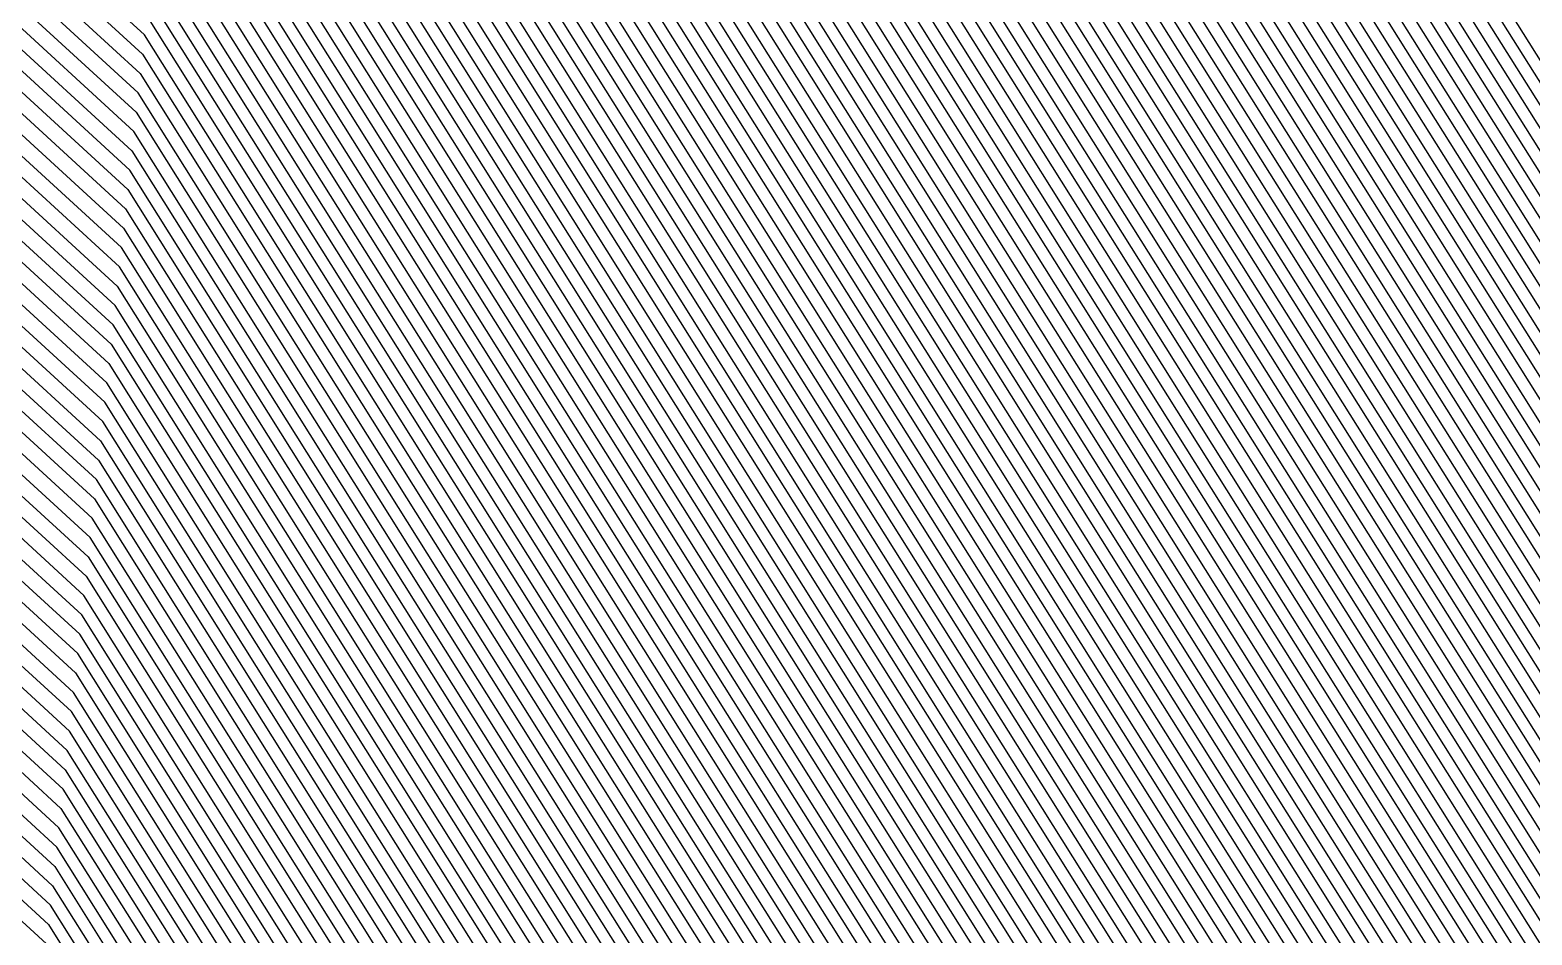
# Model space of a CAD drawing. Extents: x 7084 to 11035, y 13750 to 16729.
# Drawn here: x 7462.24 to 7506.81, y 14330.6 to 14357.44 of the extents above; entities that cross this region are included whole.
import ezdxf

# ---------------------------------------------------------------- set-up
doc = ezdxf.new("R2010")
doc.units = 0
doc.layers.add('Default', color=7, linetype='Continuous')

msp = doc.modelspace()

# ---------------------------------------------------------------- linework, layer by layer
at = {"layer": 'Default'}
for points in [[(8558.878, 16383.523), (8389.063, 16421.599), (8257.309, 16339.589), (8201.68, 16242.935), (8150.21, 16199.151), (8033.096, 16134.714), (7912.143, 16021.391), (7812.596, 16018.462), (7774.534, 15772.432), (7725.638, 15579.267), (7719.782, 15561.694), (7687.576, 15388.887), (7679.855, 15298.743), (7594.931, 15208.599), (7520.3, 15121.032), (7461.743, 14986.301), (7417.994, 14888.431), (7295.024, 14648.258), (7287.304, 14493.726), (7462.975, 14332.635)], [(8556.183, 16380.937), (8388.388, 16418.56), (8258.203, 16337.526), (8203.236, 16242.022), (8151.191, 16197.748), (8035.47, 16134.078), (7913.164, 16019.486), (7814.802, 16016.592), (7777.192, 15773.491), (7727.749, 15578.164), (7721.963, 15560.8), (7690.14, 15390.05), (7682.333, 15298.897), (7596.458, 15207.745), (7520.993, 15119.197), (7463.133, 14986.07), (7418.894, 14887.104), (7297.388, 14649.791), (7289.581, 14493.529), (7463.161, 14334.356), (7520.411, 14243.203), (7659.275, 14205.58), (7932.514, 14408.72)], [(8535.514, 16361.107), (8383.219, 16395.254), (8265.059, 16321.705), (8215.169, 16235.023), (8158.707, 16186.991), (8053.675, 16129.203), (7920.988, 16004.886), (7831.712, 16002.259), (7797.577, 15781.613), (7743.937, 15569.708), (7738.686, 15553.948), (7709.802, 15398.97), (7701.333, 15300.081), (7608.17, 15201.193), (7526.299, 15105.129), (7473.783, 14984.299), (7425.79, 14876.934), (7315.507, 14661.541), (7307.038, 14492.018), (7464.585, 14347.547), (7526.694, 14248.658), (7652.731, 14214.511), (7949.159, 14434.891)], [(8534.616, 16360.244), (8382.994, 16394.241), (8265.357, 16321.018), (8215.688, 16234.719), (8159.033, 16186.524), (8054.467, 16128.991), (7921.329, 16004.251), (7832.447, 16001.636), (7798.463, 15781.966), (7744.641, 15569.341), (7739.413, 15553.65), (7710.657, 15399.358), (7702.159, 15300.133), (7608.679, 15200.908), (7526.53, 15104.518), (7474.246, 14984.222), (7426.09, 14876.492), (7316.295, 14662.052), (7307.797, 14491.952), (7464.647, 14348.121)], [(8495.076, 16322.308), (8373.105, 16349.656), (8278.472, 16290.752), (8238.517, 16221.33), (8173.412, 16165.946), (8089.294, 16119.664), (7936.298, 15976.319), (7864.797, 15974.215), (7837.459, 15797.503), (7775.609, 15553.164), (7771.404, 15540.542), (7748.271, 15416.423), (7738.505, 15302.398), (7631.083, 15188.373), (7536.681, 15077.606), (7494.622, 14980.835), (7439.283, 14857.037), (7350.959, 14684.532), (7341.193, 14489.061), (7467.37, 14373.356), (7538.985, 14259.332), (7639.927, 14231.983), (7981.727, 14486.096)], [(8415.531, 14233.016), (8114.781, 14352.375), (7931.79, 14407.583), (7659.56, 14205.192), (7520.138, 14242.966), (7463.099, 14333.782), (7288.822, 14493.595), (7296.6, 14649.28), (7418.594, 14887.546), (7462.669, 14986.147), (7520.762, 15119.808), (7595.949, 15208.03), (7681.507, 15298.846), (7689.285, 15389.662), (7721.236, 15561.098), (7727.046, 15578.532), (7776.306, 15773.138), (7814.066, 16017.216), (7912.823, 16020.121), (8034.679, 16134.29), (8150.864, 16198.215), (8202.717, 16242.326), (8257.905, 16338.214)], [(7631.675, 14243.243), (7546.906, 14266.21), (7469.165, 14389.989), (7363.204, 14487.155), (7373.805, 14699.348), (7447.978, 14844.214), (7508.051, 14978.603), (7543.371, 15059.869), (7645.849, 15180.111), (7762.461, 15303.891), (7773.062, 15427.67), (7792.488, 15531.902), (7796.02, 15542.502), (7863.161, 15807.743), (7886.119, 15956.143), (7946.163, 15957.909), (8112.248, 16113.517), (8182.888, 16152.384), (8253.563, 16212.505), (8287.117, 16270.805), (8366.587, 16320.271), (8469.016, 16297.305)], [(8460.928, 16289.545), (8364.564, 16311.152), (8289.799, 16264.614), (8258.232, 16209.766), (8185.829, 16148.175), (8119.372, 16111.61), (7949.225, 15952.196), (7892.736, 15950.534), (7871.137, 15810.921), (7802.355, 15539.194), (7799.032, 15529.221), (7780.756, 15431.16), (7769.896, 15304.354), (7650.431, 15177.547), (7545.447, 15054.364), (7512.218, 14977.91), (7450.676, 14840.234), (7380.896, 14703.946), (7370.035, 14486.564), (7469.722, 14395.151), (7549.365, 14268.344), (7629.114, 14246.738), (8009.228, 14529.335)], [(7626.838, 14249.844), (7551.55, 14270.242), (7470.217, 14399.739), (7376.107, 14486.038), (7387.198, 14708.033), (7453.075, 14836.697), (7515.923, 14977.294), (7547.293, 15049.471), (7654.505, 15175.268), (7776.504, 15304.766), (7787.595, 15434.263), (7804.848, 15526.838), (7807.985, 15536.252), (7878.228, 15813.746), (7898.618, 15945.548), (7951.947, 15947.117), (8125.704, 16109.914), (8188.444, 16144.433), (8262.383, 16207.332), (8292.184, 16259.111), (8362.766, 16303.045), (8453.739, 16282.647)], [(8482.975, 14288.931), (8114.278, 14435.255), (7975.937, 14476.993), (7642.203, 14228.877), (7536.8, 14257.434), (7466.875, 14368.768), (7335.121, 14489.586), (7344.656, 14680.445), (7436.884, 14860.574), (7490.917, 14981.451), (7534.835, 15082.499), (7627.009, 15190.652), (7731.897, 15301.986), (7741.432, 15413.32), (7765.587, 15542.925), (7769.979, 15556.105), (7830.369, 15794.678), (7858.915, 15979.201), (7933.576, 15981.397), (8082.962, 16121.36), (8170.797, 16169.688), (8234.366, 16223.764), (8276.088, 16296.255)], [(8292.482, 16258.424), (8262.902, 16207.028), (8188.77, 16143.966), (8126.495, 16109.702), (7952.287, 15946.483), (7899.353, 15944.925), (7879.114, 15814.1), (7808.689, 15535.885), (7805.576, 15526.54), (7788.45, 15434.651), (7777.33, 15304.817), (7655.014, 15174.984), (7547.524, 15048.859), (7516.386, 14977.217), (7453.375, 14836.255), (7387.986, 14708.544), (7376.866, 14485.972), (7470.279, 14400.313), (7551.823, 14270.479), (7626.553, 14250.232), (8015.742, 14539.576), (8113.825, 14509.984), (8543.786, 14339.346)], [(8513.933, 14314.597), (8114.048, 14473.299), (7996.201, 14508.853), (7634.236, 14239.749), (7544.448, 14264.075), (7468.608, 14384.827), (7356.373, 14487.746), (7366.715, 14694.75), (7445.279, 14848.193), (7503.883, 14979.295), (7541.295, 15065.373), (7641.266, 15182.675), (7755.027, 15303.427), (7765.368, 15424.179), (7785.945, 15534.584), (7789.686, 15545.811), (7855.184, 15804.565), (7879.502, 15961.751), (7943.102, 15963.623), (8105.124, 16115.425), (8179.947, 16156.593)], [(8440.961, 14254.099), (8114.592, 14383.625), (7948.436, 14433.754), (7653.015, 14214.123), (7526.42, 14248.421), (7464.523, 14346.974), (7306.279, 14492.084), (7314.72, 14661.031), (7425.49, 14877.376), (7473.32, 14984.376), (7526.068, 15105.741), (7607.66, 15201.477), (7700.507, 15300.03), (7708.947, 15398.582), (7737.959, 15554.246), (7743.233, 15570.076), (7796.69, 15781.26), (7830.977, 16002.882), (7920.648, 16005.521), (8052.884, 16129.415)], [(8464.179, 14273.348), (8114.419, 14412.157), (7963.634, 14457.649), (7647.04, 14222.276), (7532.156, 14253.402), (7465.823, 14359.018), (7322.218, 14490.704), (7331.264, 14671.759), (7431.787, 14868.091), (7483.045, 14982.76), (7530.913, 15092.897), (7618.353, 15195.495), (7717.854, 15301.111), (7726.9, 15406.727), (7753.227, 15547.99), (7758.014, 15562.355), (7815.302, 15788.675), (7846.417, 15989.795), (7927.792, 15992.189), (8069.506, 16124.964)], [(8536.046, 14332.929), (8113.883, 14500.473), (8010.676, 14531.61), (7628.545, 14247.514), (7549.911, 14268.819), (7469.846, 14396.298), (7371.553, 14486.432), (7382.471, 14704.968), (7451.276, 14839.35), (7513.145, 14977.756), (7545.909, 15053.141), (7651.45, 15176.978), (7771.548, 15304.457), (7782.466, 15431.936), (7800.486, 15528.625), (7803.762, 15538.458), (7872.91, 15811.628), (7894.207, 15949.288), (7949.906, 15950.926), (8120.955, 16111.186)], [(8541.574, 14337.512), (8113.841, 14507.267), (8014.294, 14537.3), (7627.122, 14249.456), (7551.277, 14270.005), (7470.155, 14399.166), (7375.348, 14486.104), (7386.41, 14707.522), (7452.775, 14837.139), (7515.46, 14977.371), (7547.062, 15050.083), (7653.995, 15175.553), (7775.678, 15304.714), (7786.74, 15433.875), (7804.121, 15527.136), (7807.282, 15536.62), (7877.341, 15813.393), (7897.883, 15946.172), (7951.607, 15947.752), (8124.912, 16110.126)], [(7917.586, 16011.234), (7824.36, 16008.491), (7788.714, 15778.082), (7736.899, 15573.385), (7731.415, 15556.927), (7701.254, 15395.092), (7693.072, 15299.567), (7603.078, 15204.041), (7523.992, 15111.245), (7469.152, 14985.069), (7422.792, 14881.356), (7307.629, 14656.433), (7299.448, 14492.675), (7463.966, 14341.812), (7523.962, 14246.287), (7655.576, 14210.628), (7941.922, 14423.513), (8114.666, 14371.396), (8431.01, 14245.849)], [(7923.37, 16000.442), (7836.859, 15997.897), (7803.781, 15784.085), (7748.864, 15567.135), (7743.775, 15551.862), (7715.786, 15401.685), (7707.115, 15300.442), (7611.734, 15199.198), (7527.914, 15100.848), (7477.025, 14983.76), (7427.889, 14873.839), (7321.022, 14665.118), (7312.351, 14491.558), (7465.018, 14351.562), (7528.606, 14250.319), (7650.739, 14217.229), (7954.226, 14442.857), (8114.526, 14394.494), (8449.806, 14261.432)], [(7923.71, 15999.807), (7837.594, 15997.273), (7804.667, 15784.438), (7749.568, 15566.767), (7744.502, 15551.565), (7716.641, 15402.073), (7707.941, 15300.493), (7612.243, 15198.914), (7528.144, 15100.236), (7477.488, 14983.683), (7428.189, 14873.397), (7321.81, 14665.629), (7313.11, 14491.492), (7465.08, 14352.135), (7528.879, 14250.556), (7650.455, 14217.617), (7954.949, 14443.994), (8114.518, 14395.853), (8450.912, 14262.348)], [(7925.411, 15996.633), (7841.27, 15994.157), (7809.098, 15786.203), (7753.087, 15564.929), (7748.138, 15550.075), (7720.915, 15404.012), (7712.072, 15300.751), (7614.789, 15197.489), (7529.298, 15097.178), (7479.803, 14983.298), (7429.688, 14871.186), (7325.749, 14668.183), (7316.905, 14491.164), (7465.389, 14355.003), (7530.244, 14251.742), (7649.032, 14219.558), (7958.568, 14449.684), (8114.476, 14402.647), (8456.44, 14266.932)], [(7843.476, 15992.288), (7811.757, 15787.263), (7755.199, 15563.826), (7750.319, 15549.181), (7723.48, 15405.175), (7714.55, 15300.905), (7616.316, 15196.634), (7529.99, 15095.343), (7481.192, 14983.067), (7430.587, 14869.859), (7328.112, 14669.716), (7319.182, 14490.966), (7465.575, 14356.724), (7531.064, 14252.453), (7648.178, 14220.723), (7960.739, 14453.097), (8114.452, 14406.723), (8459.757, 14269.681)], [(7844.946, 15991.041), (7813.53, 15787.969), (7756.606, 15563.091), (7751.773, 15548.585), (7725.19, 15405.951), (7716.202, 15301.008), (7617.335, 15196.065), (7530.452, 15094.12), (7482.119, 14982.913), (7431.187, 14868.975), (7329.688, 14670.738), (7320.7, 14490.835), (7465.699, 14357.871), (7531.61, 14252.928), (7647.609, 14221.5), (7962.186, 14455.373), (8114.435, 14409.44), (8461.968, 14271.515)], [(8489.609, 14294.431), (8114.229, 14443.408), (7980.279, 14483.82), (7640.496, 14231.207), (7538.439, 14258.857), (7467.246, 14372.209), (7339.675, 14489.192), (7349.383, 14683.51), (7438.683, 14857.921), (7493.695, 14980.989), (7536.219, 15078.829), (7630.064, 15188.943), (7736.853, 15302.295), (7746.561, 15415.647), (7769.949, 15541.138), (7774.202, 15553.899), (7835.686, 15796.797), (7863.327, 15975.462), (7935.617, 15977.589)], [(7866.268, 15972.969), (7839.232, 15798.209), (7777.017, 15552.429), (7772.858, 15539.946), (7749.981, 15417.198), (7740.158, 15302.501), (7632.101, 15187.803), (7537.142, 15076.383), (7495.548, 14980.681), (7439.882, 14856.152), (7352.534, 14685.554), (7342.711, 14488.929), (7467.494, 14374.503), (7539.531, 14259.806), (7639.357, 14232.76), (7983.174, 14488.371), (8114.196, 14448.842), (8494.032, 14298.097)], [(7939.019, 15971.24), (7870.679, 15969.23), (7844.549, 15800.328), (7781.24, 15550.223), (7777.22, 15538.159), (7755.11, 15419.525), (7745.114, 15302.81), (7635.156, 15186.094), (7538.526, 15072.713), (7498.326, 14980.219), (7441.681, 14853.499), (7357.261, 14688.619), (7347.265, 14488.535), (7467.865, 14377.945), (7541.17, 14261.229), (7637.65, 14235.089), (7987.517, 14495.199), (8114.147, 14456.995), (8500.665, 14303.597)], [(8568.11, 14359.512), (8113.644, 14539.876), (8031.664, 14564.609), (7620.293, 14258.774), (7557.832, 14275.697), (7471.64, 14412.93), (7393.564, 14484.526), (7405.318, 14719.784), (7459.971, 14826.527), (7526.574, 14975.523), (7552.599, 15035.404), (7666.216, 15168.716), (7795.503, 15305.95), (7807.257, 15443.183), (7821.571, 15519.986), (7824.173, 15527.797), (7898.612, 15821.868)], [(7894.18, 15820.103), (7820.654, 15529.635), (7817.936, 15521.476), (7802.983, 15441.244), (7791.373, 15305.692), (7663.67, 15170.141), (7551.446, 15038.462), (7524.258, 14975.908), (7458.472, 14828.738), (7401.379, 14717.229), (7389.769, 14484.855), (7471.331, 14410.063), (7556.467, 14274.511), (7621.716, 14256.833), (8028.045, 14558.919), (8113.685, 14533.082), (8562.581, 14354.928)], [(8563.687, 14355.845), (8113.677, 14534.441), (8028.769, 14560.057), (7621.431, 14257.221), (7556.74, 14274.748), (7471.393, 14410.636), (7390.528, 14484.789), (7402.166, 14717.74), (7458.772, 14828.296), (7524.721, 14975.831), (7551.676, 15037.85), (7664.179, 15169.856), (7792.199, 15305.744), (7803.837, 15441.632), (7818.663, 15521.178), (7821.358, 15529.267), (7895.067, 15820.456)], [(7892.408, 15819.396), (7819.247, 15530.37), (7816.481, 15522.071), (7801.273, 15440.468), (7789.721, 15305.589), (7662.651, 15170.71), (7550.984, 15039.685), (7523.332, 14976.062), (7457.872, 14829.622), (7399.803, 14716.207), (7388.251, 14484.986), (7471.207, 14408.916), (7555.92, 14274.037), (7622.285, 14256.056), (8026.597, 14556.644), (8113.701, 14530.365), (8560.37, 14353.095)], [(8559.265, 14352.179), (8113.71, 14529.006), (8025.874, 14555.506), (7622.57, 14255.668), (7555.647, 14273.8), (7471.145, 14408.342), (7387.492, 14485.052), (7399.015, 14715.697), (7457.572, 14830.064), (7522.869, 14976.139), (7550.754, 15040.297), (7662.142, 15170.995), (7788.895, 15305.538), (7800.418, 15440.08), (7815.754, 15522.369), (7818.543, 15530.738), (7891.522, 15819.043)], [(7889.749, 15818.337), (7817.135, 15531.473), (7814.3, 15522.965), (7798.708, 15439.305), (7787.243, 15305.435), (7661.124, 15171.565), (7550.292, 15041.52), (7521.943, 14976.293), (7456.973, 14830.949), (7397.439, 14714.675), (7385.974, 14485.184), (7471.021, 14407.195), (7555.101, 14273.325), (7623.139, 14254.892), (8024.426, 14553.23), (8113.726, 14526.288), (8557.053, 14350.345)], [(7890.635, 15818.69), (7817.839, 15531.105), (7815.027, 15522.667), (7799.563, 15439.692), (7788.069, 15305.486), (7661.633, 15171.28), (7550.523, 15040.908), (7522.406, 14976.216), (7457.272, 14830.507), (7398.227, 14715.186), (7386.733, 14485.118), (7471.083, 14407.769), (7555.374, 14273.562), (7622.854, 14255.28), (8025.15, 14554.368), (8113.718, 14527.647), (8558.159, 14351.262)], [(7888.863, 15817.984), (7816.431, 15531.841), (7813.573, 15523.263), (7797.853, 15438.917), (7786.417, 15305.383), (7660.615, 15171.85), (7550.061, 15042.132), (7521.48, 14976.37), (7456.673, 14831.391), (7396.652, 14714.164), (7385.215, 14485.249), (7470.96, 14406.621), (7554.828, 14273.088), (7623.423, 14254.503), (8023.703, 14552.092), (8113.734, 14524.93), (8555.948, 14349.429)], [(7887.09, 15817.278), (7815.024, 15532.576), (7812.119, 15523.859), (7796.144, 15438.141), (7784.765, 15305.28), (7659.596, 15172.42), (7549.6, 15043.355), (7520.554, 14976.524), (7456.073, 14832.275), (7395.076, 14713.142), (7383.697, 14485.381), (7470.836, 14405.474), (7554.281, 14272.614), (7623.992, 14253.727), (8022.255, 14549.816), (8113.751, 14522.212), (8553.736, 14347.595)], [(7885.318, 15816.571), (7813.616, 15533.311), (7810.665, 15524.455), (7794.434, 15437.365), (7783.113, 15305.177), (7658.578, 15172.989), (7549.139, 15044.578), (7519.628, 14976.678), (7455.473, 14833.16), (7393.5, 14712.12), (7382.179, 14485.512), (7470.712, 14404.327), (7553.735, 14272.139), (7624.561, 14252.95), (8020.808, 14547.541), (8113.767, 14519.495), (8551.525, 14345.762)], [(7886.204, 15816.924), (7814.32, 15532.944), (7811.392, 15524.157), (7795.289, 15437.753), (7783.939, 15305.229), (7659.087, 15172.704), (7549.369, 15043.966), (7520.091, 14976.601), (7455.773, 14832.717), (7394.288, 14712.631), (7382.938, 14485.446), (7470.774, 14404.901), (7554.008, 14272.376), (7624.277, 14253.338), (8021.531, 14548.679), (8113.759, 14520.854), (8552.631, 14346.679)], [(8549.314, 14343.929), (8113.784, 14516.778), (8019.36, 14545.265), (7625.13, 14252.174), (7553.189, 14271.665), (7470.588, 14403.18), (7380.661, 14485.644), (7391.925, 14711.098), (7454.874, 14834.044), (7518.701, 14976.832), (7548.677, 15045.801), (7657.56, 15173.559), (7781.46, 15305.075), (7792.724, 15436.59), (7809.211, 15525.051), (7812.208, 15534.047), (7883.545, 15815.865)], [(7882.659, 15815.512), (7811.505, 15534.414), (7808.484, 15525.348), (7791.869, 15436.202), (7780.634, 15305.023), (7657.051, 15173.844), (7548.446, 15046.413), (7518.238, 14976.909), (7454.574, 14834.486), (7391.137, 14710.588), (7379.902, 14485.709), (7470.526, 14402.607), (7552.916, 14271.428), (7625.415, 14251.785), (8018.637, 14544.127), (8113.792, 14515.419), (8548.208, 14343.012)], [(7880.886, 15814.806), (7810.097, 15535.149), (7807.03, 15525.944), (7790.16, 15435.426), (7778.982, 15304.92), (7656.032, 15174.414), (7547.985, 15047.636), (7517.312, 14977.063), (7453.974, 14835.37), (7389.561, 14709.566), (7378.384, 14485.841), (7470.403, 14401.46), (7552.369, 14270.953), (7625.984, 14251.009), (8017.189, 14541.851), (8113.808, 14512.701), (8545.997, 14341.179)], [(8540.469, 14336.596), (8113.85, 14505.908), (8013.571, 14536.162), (7627.407, 14249.067), (7551.004, 14269.767), (7470.093, 14398.592), (7374.589, 14486.169), (7385.622, 14707.011), (7452.475, 14837.581), (7514.997, 14977.448), (7546.832, 15050.694), (7653.486, 15175.838), (7774.852, 15304.663), (7785.885, 15433.487), (7803.394, 15527.434), (7806.578, 15536.988), (7876.455, 15813.04)], [(8538.257, 14334.762), (8113.866, 14503.191), (8012.123, 14533.886), (7627.976, 14248.291), (7550.457, 14269.293), (7469.969, 14397.445), (7373.071, 14486.301), (7384.047, 14705.99), (7451.875, 14838.466), (7514.071, 14977.602), (7546.37, 15051.918), (7652.468, 15176.408), (7773.2, 15304.56), (7784.176, 15432.712), (7801.94, 15528.03), (7805.17, 15537.723), (7874.682, 15812.334)], [(8534.94, 14332.013), (8113.891, 14499.114), (8009.952, 14530.473), (7628.829, 14247.126), (7549.638, 14268.582), (7469.784, 14395.724), (7370.794, 14486.498), (7381.683, 14704.457), (7450.976, 14839.792), (7512.682, 14977.833), (7545.678, 15053.753), (7650.94, 15177.263), (7770.722, 15304.405), (7781.611, 15431.548), (7799.759, 15528.923), (7803.059, 15538.826), (7872.024, 15811.275)], [(7870.251, 15810.568), (7801.651, 15539.561), (7798.305, 15529.519), (7779.901, 15430.772), (7769.07, 15304.302), (7649.922, 15177.832), (7545.217, 15054.976), (7511.755, 14977.987), (7450.376, 14840.676), (7380.108, 14703.435), (7369.276, 14486.629), (7469.66, 14394.577), (7549.092, 14268.107), (7629.399, 14246.349), (8008.504, 14528.197), (8113.907, 14496.397), (8532.729, 14330.179)], [(8530.518, 14328.346), (8113.924, 14493.68), (8007.057, 14525.921), (7629.968, 14245.573), (7548.545, 14267.633), (7469.536, 14393.43), (7367.758, 14486.761), (7378.532, 14702.413), (7449.777, 14841.561), (7510.829, 14978.141), (7544.755, 15056.199), (7648.904, 15178.402), (7767.417, 15304.199), (7778.191, 15429.997), (7796.851, 15530.115), (7800.243, 15540.297), (7868.479, 15809.862)], [(7869.365, 15810.215), (7800.947, 15539.929), (7797.578, 15529.817), (7779.046, 15430.385), (7768.244, 15304.251), (7649.413, 15178.117), (7544.986, 15055.587), (7511.292, 14978.064), (7450.076, 14841.119), (7379.32, 14702.924), (7368.517, 14486.695), (7469.598, 14394.004), (7548.818, 14267.87), (7629.683, 14245.961), (8007.781, 14527.059), (8113.916, 14495.038), (8531.623, 14329.263)], [(8529.412, 14327.429), (8113.932, 14492.321), (8006.333, 14524.783), (7630.252, 14245.185), (7548.272, 14267.396), (7469.474, 14392.857), (7366.999, 14486.826), (7377.744, 14701.902), (7449.477, 14842.003), (7510.366, 14978.218), (7544.524, 15056.811), (7648.395, 15178.687), (7766.591, 15304.148), (7777.337, 15429.609), (7796.124, 15530.413), (7799.54, 15540.664), (7867.592, 15809.509)], [(8527.201, 14325.596), (8113.949, 14489.604), (8004.886, 14522.508), (7630.821, 14244.408), (7547.726, 14266.921), (7469.35, 14391.71), (7365.481, 14486.958), (7376.169, 14700.881), (7448.877, 14842.887), (7509.44, 14978.372), (7544.063, 15058.034), (7647.376, 15179.257), (7764.939, 15304.045), (7775.627, 15428.833), (7794.67, 15531.009), (7798.132, 15541.399), (7865.82, 15808.803)], [(7864.047, 15808.097), (7796.724, 15542.135), (7793.215, 15531.605), (7773.917, 15428.058), (7763.287, 15303.942), (7646.358, 15179.826), (7543.602, 15059.257), (7508.514, 14978.526), (7448.277, 14843.772), (7374.593, 14699.859), (7363.963, 14487.089), (7469.227, 14390.562), (7547.18, 14266.447), (7631.39, 14243.632), (8003.438, 14520.232), (8113.965, 14486.886), (8524.99, 14323.763)], [(7859.616, 15806.331), (7793.205, 15543.973), (7789.58, 15533.094), (7769.643, 15426.118), (7759.157, 15303.685), (7643.812, 15181.251), (7542.448, 15062.315), (7506.198, 14978.91), (7446.778, 14845.982), (7370.654, 14697.304), (7360.168, 14487.418), (7468.917, 14387.695), (7545.814, 14265.261), (7632.813, 14241.69), (7999.82, 14514.542), (8114.006, 14480.093), (8519.461, 14319.18)], [(7860.502, 15806.684), (7793.909, 15543.605), (7790.307, 15532.796), (7770.498, 15426.506), (7759.983, 15303.736), (7644.321, 15180.966), (7542.679, 15061.704), (7506.662, 14978.833), (7447.078, 14845.54), (7371.442, 14697.815), (7360.927, 14487.352), (7468.979, 14388.268), (7546.087, 14265.498), (7632.529, 14242.078), (8000.544, 14515.68), (8113.998, 14481.451), (8520.567, 14320.096)], [(7858.73, 15805.978), (7792.501, 15544.341), (7788.853, 15533.392), (7768.788, 15425.731), (7758.331, 15303.633), (7643.303, 15181.536), (7542.217, 15062.927), (7505.735, 14978.987), (7446.478, 14846.425), (7369.866, 14696.793), (7359.409, 14487.484), (7468.855, 14387.121), (7545.541, 14265.024), (7633.098, 14241.302), (7999.096, 14513.405), (8114.015, 14478.734), (8518.356, 14318.263)], [(8517.25, 14317.346), (8114.023, 14477.375), (7998.372, 14512.267), (7633.382, 14240.914), (7545.268, 14264.787), (7468.793, 14386.548), (7358.65, 14487.549), (7369.078, 14696.282), (7446.179, 14846.867), (7505.272, 14979.064), (7541.987, 15063.539), (7642.794, 15181.821), (7757.505, 15303.582), (7767.933, 15425.343), (7788.126, 15533.69), (7791.797, 15544.708), (7857.843, 15805.625)], [(8516.144, 14316.43), (8114.031, 14476.017), (7997.649, 14511.129), (7633.667, 14240.525), (7544.994, 14264.55), (7468.731, 14385.974), (7357.891, 14487.615), (7368.291, 14695.772), (7445.879, 14847.309), (7504.809, 14979.141), (7541.756, 15064.15), (7642.284, 15182.106), (7756.679, 15303.53), (7767.078, 15424.955), (7787.399, 15533.988), (7791.094, 15545.076), (7856.957, 15805.272)], [(8515.039, 14315.513), (8114.039, 14474.658), (7996.925, 14509.991), (7633.951, 14240.137), (7544.721, 14264.312), (7468.67, 14385.401), (7357.132, 14487.681), (7367.503, 14695.261), (7445.579, 14847.751), (7504.346, 14979.218), (7541.525, 15064.762), (7641.775, 15182.39), (7755.853, 15303.479), (7766.223, 15424.567), (7786.672, 15534.286), (7790.39, 15545.444), (7856.071, 15804.918)], [(8512.828, 14313.68), (8114.056, 14471.94), (7995.478, 14507.715), (7634.52, 14239.36), (7544.175, 14263.838), (7468.546, 14384.254), (7355.614, 14487.812), (7365.927, 14694.239), (7444.979, 14848.635), (7503.42, 14979.372), (7541.064, 15065.985), (7640.757, 15182.96), (7754.201, 15303.376), (7764.514, 15423.791), (7785.218, 15534.882), (7788.982, 15546.179), (7854.298, 15804.212)], [(7852.526, 15803.506), (7787.575, 15546.914), (7783.764, 15535.477), (7762.804, 15423.016), (7752.548, 15303.273), (7639.739, 15183.53), (7540.603, 15067.208), (7502.494, 14979.526), (7444.38, 14849.52), (7364.352, 14693.217), (7354.096, 14487.944), (7468.422, 14383.106), (7543.629, 14263.364), (7635.089, 14238.584), (7994.03, 14505.439), (8114.072, 14469.223), (8510.616, 14311.847)], [(8508.405, 14310.013), (8114.089, 14466.506), (7992.583, 14503.164), (7635.658, 14237.807), (7543.082, 14262.889), (7468.298, 14381.959), (7352.578, 14488.075), (7362.776, 14692.195), (7443.78, 14850.404), (7501.568, 14979.68), (7540.141, 15068.432), (7638.72, 15184.1), (7750.896, 15303.17), (7761.094, 15422.24), (7782.31, 15536.073), (7786.167, 15547.649), (7850.753, 15802.8)], [(7849.867, 15802.447), (7785.463, 15548.017), (7781.582, 15536.371), (7760.239, 15421.852), (7750.07, 15303.118), (7638.211, 15184.385), (7539.91, 15069.043), (7501.105, 14979.757), (7443.48, 14850.846), (7361.988, 14691.684), (7351.819, 14488.141), (7468.236, 14381.386), (7542.809, 14262.652), (7635.943, 14237.419), (7991.859, 14502.026), (8114.097, 14465.147), (8507.299, 14309.097)], [(8506.194, 14308.18), (8114.105, 14463.788), (7991.135, 14500.888), (7636.228, 14237.031), (7542.536, 14262.415), (7468.174, 14380.812), (7351.06, 14488.206), (7361.2, 14691.174), (7443.18, 14851.288), (7500.642, 14979.834), (7539.68, 15069.655), (7637.702, 15184.669), (7749.244, 15303.067), (7759.384, 15421.464), (7780.855, 15536.669), (7784.759, 15548.385), (7848.981, 15802.094)], [(7848.094, 15801.74), (7784.055, 15548.752), (7780.128, 15536.967), (7758.53, 15421.077), (7748.418, 15303.015), (7637.193, 15184.954), (7539.449, 15070.266), (7500.178, 14979.911), (7442.881, 14851.731), (7360.412, 14690.663), (7350.301, 14488.272), (7468.113, 14380.239), (7542.263, 14262.178), (7636.512, 14236.643), (7990.411, 14499.75), (8114.114, 14462.429), (8505.088, 14307.263)], [(7846.322, 15801.034), (7782.648, 15549.488), (7778.674, 15537.563), (7756.82, 15420.301), (7746.766, 15302.913), (7636.174, 15185.524), (7538.988, 15071.49), (7499.252, 14980.065), (7442.281, 14852.615), (7358.837, 14689.641), (7348.783, 14488.404), (7467.989, 14379.092), (7541.717, 14261.703), (7637.081, 14235.866), (7988.964, 14497.474), (8114.13, 14459.712), (8502.877, 14305.43)], [(7845.435, 15800.681), (7781.944, 15549.855), (7777.947, 15537.861), (7755.965, 15419.913), (7745.94, 15302.861), (7635.665, 15185.809), (7538.757, 15072.101), (7498.789, 14980.142), (7441.981, 14853.057), (7358.049, 14689.13), (7348.024, 14488.469), (7467.927, 14378.518), (7541.443, 14261.466), (7637.366, 14235.478), (7988.24, 14496.336), (8114.138, 14458.353), (8501.771, 14304.514)], [(8498.454, 14301.764), (8114.163, 14454.277), (7986.069, 14492.923), (7638.219, 14234.313), (7540.624, 14260.755), (7467.741, 14376.798), (7345.747, 14488.666), (7355.686, 14687.597), (7441.082, 14854.384), (7497.4, 14980.373), (7538.065, 15073.936), (7634.138, 15186.664), (7743.462, 15302.707), (7753.4, 15418.75), (7775.766, 15538.754), (7779.832, 15550.958), (7842.777, 15799.622)], [(7843.663, 15799.975), (7780.536, 15550.591), (7776.493, 15538.457), (7754.255, 15419.137), (7744.288, 15302.758), (7634.647, 15186.379), (7538.295, 15073.325), (7497.863, 14980.296), (7441.381, 14853.941), (7356.473, 14688.108), (7346.506, 14488.601), (7467.803, 14377.371), (7540.897, 14260.992), (7637.935, 14234.701), (7986.793, 14494.061), (8114.155, 14455.636), (8499.56, 14302.68)], [(8495.137, 14299.014), (8114.188, 14450.201), (7983.898, 14489.509), (7639.073, 14233.148), (7539.805, 14260.043), (7467.556, 14375.077), (7343.47, 14488.864), (7353.322, 14686.065), (7440.182, 14855.71), (7496.011, 14980.604), (7537.373, 15075.771), (7632.61, 15187.518), (7740.984, 15302.552), (7750.836, 15417.586), (7773.585, 15539.648), (7777.721, 15552.061), (7840.118, 15798.562)], [(8492.926, 14297.18), (8114.204, 14447.484), (7982.451, 14487.234), (7639.642, 14232.371), (7539.258, 14259.569), (7467.432, 14373.93), (7341.952, 14488.995), (7351.747, 14685.043), (7439.582, 14856.594), (7495.085, 14980.758), (7536.911, 15076.994), (7631.592, 15188.088), (7739.331, 15302.449), (7749.126, 15416.81), (7772.131, 15540.244), (7776.313, 15552.797), (7838.345, 15797.856)], [(8490.715, 14295.347), (8114.221, 14444.766), (7981.003, 14484.958), (7640.211, 14231.595), (7538.712, 14259.094), (7467.308, 14372.783), (7340.434, 14489.126), (7350.171, 14684.021), (7438.983, 14857.479), (7494.159, 14980.912), (7536.45, 15078.218), (7630.573, 15188.658), (7737.679, 15302.346), (7747.416, 15416.035), (7770.677, 15540.84), (7774.906, 15553.532), (7836.573, 15797.15)], [(7833.914, 15796.091), (7772.794, 15554.635), (7768.495, 15541.734), (7744.852, 15414.871), (7735.201, 15302.192), (7629.046, 15189.512), (7535.758, 15080.052), (7492.769, 14981.143), (7438.083, 14858.805), (7347.808, 14682.488), (7338.157, 14489.324), (7467.122, 14371.062), (7537.893, 14258.383), (7641.065, 14230.43), (7978.832, 14481.544), (8114.245, 14440.69), (8487.398, 14292.597)], [(7834.8, 15796.444), (7773.498, 15554.267), (7769.222, 15541.436), (7745.707, 15415.259), (7736.027, 15302.243), (7629.555, 15189.228), (7535.988, 15079.441), (7493.232, 14981.066), (7438.383, 14858.363), (7348.595, 14682.999), (7338.916, 14489.258), (7467.184, 14371.636), (7538.166, 14258.62), (7640.78, 14230.818), (7979.556, 14482.682), (8114.237, 14442.049), (8488.503, 14293.514)], [(8486.292, 14291.681), (8114.254, 14439.332), (7978.108, 14480.406), (7641.349, 14230.042), (7537.619, 14258.146), (7467.06, 14370.489), (7337.398, 14489.389), (7347.02, 14681.977), (7437.783, 14859.247), (7492.306, 14981.22), (7535.527, 15080.664), (7628.537, 15189.797), (7734.375, 15302.14), (7743.997, 15414.483), (7767.768, 15542.031), (7772.09, 15555.002), (7833.028, 15795.737)], [(8485.186, 14290.764), (8114.262, 14437.973), (7977.385, 14479.268), (7641.634, 14229.654), (7537.346, 14257.908), (7466.998, 14369.915), (7336.639, 14489.455), (7346.232, 14681.466), (7437.484, 14859.69), (7491.843, 14981.297), (7535.296, 15081.276), (7628.027, 15190.082), (7733.549, 15302.089), (7743.142, 15414.096), (7767.041, 15542.329), (7771.387, 15555.37), (7832.141, 15795.384)], [(7831.255, 15795.031), (7770.683, 15555.738), (7766.314, 15542.627), (7742.287, 15413.708), (7732.723, 15302.037), (7627.518, 15190.367), (7535.066, 15081.887), (7491.38, 14981.374), (7437.184, 14860.132), (7345.444, 14680.956), (7335.88, 14489.521), (7466.937, 14369.342), (7537.073, 14257.671), (7641.918, 14229.265), (7976.661, 14478.131), (8114.27, 14436.614), (8484.081, 14289.847)], [(7829.483, 15794.325), (7769.275, 15556.473), (7764.86, 15543.223), (7740.577, 15412.932), (7731.071, 15301.935), (7626.5, 15190.937), (7534.604, 15083.111), (7490.454, 14981.528), (7436.584, 14861.016), (7343.868, 14679.934), (7334.362, 14489.652), (7466.813, 14368.195), (7536.527, 14257.197), (7642.487, 14228.489), (7975.213, 14475.855), (8114.287, 14433.897), (8481.87, 14288.014)], [(7828.596, 15793.972), (7768.571, 15556.841), (7764.133, 15543.521), (7739.723, 15412.544), (7730.245, 15301.883), (7625.991, 15191.222), (7534.373, 15083.722), (7489.991, 14981.605), (7436.284, 14861.458), (7343.081, 14679.423), (7333.603, 14489.718), (7466.751, 14367.621), (7536.254, 14256.96), (7642.772, 14228.1), (7974.49, 14474.717), (8114.295, 14432.538), (8480.764, 14287.097)], [(7827.71, 15793.619), (7767.867, 15557.208), (7763.406, 15543.819), (7738.868, 15412.156), (7729.419, 15301.832), (7625.482, 15191.507), (7534.143, 15084.334), (7489.528, 14981.682), (7435.984, 14861.9), (7342.293, 14678.912), (7332.844, 14489.784), (7466.689, 14367.047), (7535.981, 14256.723), (7643.057, 14227.712), (7973.766, 14473.579), (8114.303, 14431.179), (8479.658, 14286.181)], [(7825.937, 15792.913), (7766.46, 15557.944), (7761.952, 15544.415), (7737.158, 15411.381), (7727.767, 15301.729), (7624.463, 15192.076), (7533.681, 15085.557), (7488.602, 14981.836), (7435.385, 14862.785), (7340.717, 14677.89), (7331.326, 14489.915), (7466.565, 14365.9), (7535.434, 14256.248), (7643.626, 14226.936), (7972.318, 14471.303), (8114.32, 14428.462), (8477.447, 14284.348)], [(7826.824, 15793.266), (7767.164, 15557.576), (7762.679, 15544.117), (7738.013, 15411.769), (7728.593, 15301.78), (7624.972, 15191.791), (7533.912, 15084.946), (7489.065, 14981.759), (7435.685, 14862.343), (7341.505, 14678.401), (7332.085, 14489.849), (7466.627, 14366.474), (7535.707, 14256.485), (7643.341, 14227.324), (7973.042, 14472.441), (8114.311, 14429.821), (8478.553, 14285.264)], [(7821.506, 15791.147), (7762.941, 15559.782), (7758.316, 15545.904), (7732.884, 15409.442), (7723.636, 15301.471), (7621.917, 15193.501), (7532.528, 15088.615), (7486.286, 14982.221), (7433.886, 14864.996), (7336.778, 14675.336), (7327.531, 14490.244), (7466.256, 14363.033), (7534.069, 14255.062), (7645.048, 14224.994), (7968.7, 14465.614), (8114.361, 14421.668), (8471.919, 14279.764)], [(7820.62, 15790.794), (7762.237, 15560.149), (7757.589, 15546.202), (7732.029, 15409.054), (7722.81, 15301.42), (7621.408, 15193.786), (7532.297, 15089.227), (7485.823, 14982.298), (7433.586, 14865.438), (7335.99, 14674.825), (7326.772, 14490.309), (7466.194, 14362.459), (7533.795, 14254.825), (7645.333, 14224.606), (7967.976, 14464.476), (8114.369, 14420.31), (8470.813, 14278.848)], [(8468.602, 14277.015), (8114.386, 14417.592), (7966.529, 14462.2), (7645.902, 14223.829), (7533.249, 14254.351), (7466.07, 14361.312), (7325.254, 14490.441), (7334.415, 14673.803), (7432.986, 14866.322), (7484.897, 14982.452), (7531.836, 15090.45), (7620.39, 15194.355), (7721.158, 15301.317), (7730.319, 15408.278), (7756.135, 15546.798), (7760.829, 15560.885), (7818.847, 15790.088)], [(8466.391, 14275.181), (8114.402, 14414.875), (7965.081, 14459.925), (7646.471, 14223.053), (7532.703, 14253.876), (7465.946, 14360.165), (7323.736, 14490.572), (7332.839, 14672.781), (7432.386, 14867.206), (7483.971, 14982.606), (7531.374, 15091.673), (7619.371, 15194.925), (7719.506, 15301.214), (7728.609, 15407.502), (7754.681, 15547.394), (7759.421, 15561.62), (7817.075, 15789.381)], [(8467.496, 14276.098), (8114.394, 14416.234), (7965.805, 14461.063), (7646.186, 14223.441), (7532.976, 14254.114), (7466.008, 14360.739), (7324.495, 14490.506), (7333.627, 14673.292), (7432.686, 14866.764), (7484.434, 14982.529), (7531.605, 15091.062), (7619.881, 15194.64), (7720.332, 15301.265), (7729.464, 15407.89), (7755.408, 15547.096), (7760.125, 15561.252), (7817.961, 15789.734)], [(8460.862, 14270.598), (8114.443, 14408.081), (7961.463, 14454.235), (7647.894, 14221.111), (7531.337, 14252.69), (7465.637, 14357.297), (7319.941, 14490.901), (7328.9, 14670.227), (7430.887, 14869.417), (7481.656, 14982.99), (7530.221, 15094.732), (7616.826, 15196.35), (7715.376, 15300.956), (7724.335, 15405.563), (7751.046, 15548.883), (7755.902, 15563.458), (7812.643, 15787.616)], [(7810.871, 15786.91), (7754.495, 15564.194), (7749.592, 15549.479), (7722.625, 15404.788), (7713.724, 15300.854), (7615.807, 15196.919), (7529.759, 15095.955), (7480.729, 14983.144), (7430.288, 14870.302), (7327.324, 14669.205), (7318.423, 14491.032), (7465.513, 14356.15), (7530.791, 14252.216), (7648.463, 14220.335), (7960.015, 14451.96), (8114.46, 14405.364), (8458.651, 14268.765)], [(8457.545, 14267.848), (8114.468, 14404.005), (7959.292, 14450.822), (7648.747, 14219.947), (7530.518, 14251.979), (7465.451, 14355.577), (7317.664, 14491.098), (7326.537, 14668.694), (7429.988, 14870.744), (7480.266, 14983.221), (7529.529, 15096.566), (7615.298, 15197.204), (7712.898, 15300.802), (7721.77, 15404.4), (7748.865, 15549.777), (7753.791, 15564.561), (7809.985, 15786.556)], [(8455.334, 14266.015), (8114.485, 14401.288), (7957.844, 14448.546), (7649.316, 14219.17), (7529.971, 14251.505), (7465.327, 14354.43), (7316.146, 14491.229), (7324.961, 14667.672), (7429.388, 14871.628), (7479.34, 14983.375), (7529.067, 15097.79), (7614.28, 15197.774), (7711.245, 15300.699), (7720.061, 15403.624), (7747.411, 15550.373), (7752.383, 15565.297), (7808.212, 15785.85)], [(7807.326, 15785.497), (7751.679, 15565.664), (7746.683, 15550.671), (7719.206, 15403.236), (7710.419, 15300.648), (7613.771, 15198.059), (7528.837, 15098.401), (7478.877, 14983.452), (7429.088, 14872.07), (7324.173, 14667.161), (7315.387, 14491.295), (7465.265, 14353.856), (7529.698, 14251.267), (7649.601, 14218.782), (7957.12, 14447.408), (8114.493, 14399.929), (8454.229, 14265.098)], [(8408.897, 14227.516), (8114.831, 14344.222), (7927.448, 14400.755), (7661.267, 14202.863), (7518.499, 14241.543), (7462.728, 14330.341), (7284.268, 14493.989), (7291.873, 14646.215), (7416.795, 14890.199), (7459.891, 14986.609), (7519.378, 15123.478), (7592.894, 15209.739), (7676.551, 15298.537), (7684.156, 15387.335), (7716.874, 15562.885), (7722.823, 15580.738)], [(7723.526, 15580.37), (7717.601, 15562.587), (7685.011, 15387.723), (7677.377, 15298.589), (7593.403, 15209.454), (7519.608, 15122.866), (7460.354, 14986.532), (7417.095, 14889.757), (7292.661, 14646.725), (7285.027, 14493.924), (7462.79, 14330.915), (7518.772, 14241.78), (7660.983, 14203.251), (7928.172, 14401.893), (8114.823, 14345.581), (8410.003, 14228.433)], [(8411.108, 14229.35), (8114.814, 14346.94), (7928.895, 14403.031), (7660.698, 14203.639), (7519.045, 14242.017), (7462.852, 14331.488), (7285.786, 14493.858), (7293.449, 14647.236), (7417.395, 14889.315), (7460.817, 14986.455), (7519.839, 15122.255), (7593.913, 15209.169), (7678.203, 15298.64), (7685.866, 15388.111), (7718.328, 15562.289), (7724.23, 15580.002)], [(8417.742, 14234.849), (8114.765, 14355.092), (7933.238, 14409.858), (7658.991, 14205.969), (7520.684, 14243.44), (7463.223, 14334.929), (7290.34, 14493.464), (7298.176, 14650.302), (7419.194, 14886.662), (7463.596, 14985.993), (7521.223, 15118.585), (7596.968, 15207.46), (7683.16, 15298.949), (7690.995, 15390.438), (7722.69, 15560.502), (7728.453, 15577.796)], [(7729.157, 15577.429), (7723.417, 15560.204), (7691.85, 15390.826), (7683.986, 15299), (7597.477, 15207.175), (7521.454, 15117.973), (7464.059, 14985.916), (7419.494, 14886.22), (7298.963, 14650.813), (7291.099, 14493.398), (7463.285, 14335.503), (7520.957, 14243.678), (7658.706, 14206.357), (7933.961, 14410.996), (8114.757, 14356.451), (8418.848, 14235.766)], [(8419.954, 14236.683), (8114.748, 14357.809), (7934.685, 14412.134), (7658.422, 14206.745), (7521.231, 14243.915), (7463.347, 14336.076), (7291.858, 14493.332), (7299.751, 14651.324), (7419.793, 14885.778), (7464.522, 14985.839), (7521.685, 15117.362), (7597.986, 15206.89), (7684.812, 15299.052), (7692.705, 15391.214), (7724.145, 15559.906), (7729.861, 15577.061)], [(8422.165, 14238.516), (8114.732, 14360.527), (7936.133, 14414.41), (7657.853, 14207.522), (7521.777, 14244.389), (7463.471, 14337.224), (7293.376, 14493.201), (7301.327, 14652.345), (7420.393, 14884.893), (7465.448, 14985.685), (7522.146, 15116.139), (7599.004, 15206.32), (7686.464, 15299.155), (7694.415, 15391.989), (7725.599, 15559.31), (7731.268, 15576.326)], [(8423.271, 14239.433), (8114.724, 14361.885), (7936.856, 14415.548), (7657.568, 14207.91), (7522.05, 14244.626), (7463.533, 14337.797), (7294.135, 14493.135), (7302.115, 14652.856), (7420.693, 14884.451), (7465.911, 14985.608), (7522.377, 15115.527), (7599.514, 15206.036), (7687.29, 15299.206), (7695.269, 15392.377), (7726.326, 15559.012), (7731.972, 15575.958)], [(7732.676, 15575.591), (7727.053, 15558.714), (7696.124, 15392.765), (7688.116, 15299.258), (7600.023, 15205.751), (7522.608, 15114.915), (7466.374, 14985.531), (7420.993, 14884.009), (7302.902, 14653.367), (7294.894, 14493.069), (7463.594, 14338.371), (7522.323, 14244.864), (7657.284, 14208.298), (7937.58, 14416.686), (8114.715, 14363.244), (8424.376, 14240.349)], [(8425.482, 14241.266), (8114.707, 14364.603), (7938.304, 14417.823), (7656.999, 14208.687), (7522.596, 14245.101), (7463.656, 14338.944), (7295.653, 14493.004), (7303.69, 14653.878), (7421.293, 14883.567), (7466.837, 14985.454), (7522.838, 15114.304), (7600.532, 15205.466), (7688.942, 15299.309), (7696.979, 15393.153), (7727.78, 15558.417), (7733.38, 15575.223)], [(8426.587, 14242.182), (8114.699, 14365.962), (7939.027, 14418.961), (7656.714, 14209.075), (7522.869, 14245.338), (7463.718, 14339.518), (7296.412, 14492.938), (7304.478, 14654.389), (7421.592, 14883.125), (7467.3, 14985.377), (7523.069, 15113.692), (7601.041, 15205.181), (7689.768, 15299.361), (7697.834, 15393.541), (7728.507, 15558.119), (7734.084, 15574.855)], [(8427.693, 14243.099), (8114.691, 14367.32), (7939.751, 14420.099), (7656.43, 14209.463), (7523.143, 14245.575), (7463.78, 14340.091), (7297.171, 14492.872), (7305.266, 14654.9), (7421.892, 14882.682), (7467.763, 14985.3), (7523.3, 15113.08), (7601.55, 15204.896), (7690.594, 15299.412), (7698.689, 15393.928), (7729.234, 15557.821), (7734.788, 15574.488)], [(8428.799, 14244.016), (8114.682, 14368.679), (7940.475, 14421.237), (7656.145, 14209.851), (7523.416, 14245.812), (7463.842, 14340.665), (7297.93, 14492.806), (7306.054, 14655.411), (7422.192, 14882.24), (7468.226, 14985.223), (7523.53, 15112.469), (7602.059, 15204.611), (7691.42, 15299.464), (7699.544, 15394.316), (7729.961, 15557.523), (7735.491, 15574.12)], [(7736.195, 15573.752), (7730.688, 15557.225), (7700.399, 15394.704), (7692.246, 15299.515), (7602.569, 15204.326), (7523.761, 15111.857), (7468.689, 14985.146), (7422.492, 14881.798), (7306.841, 14655.922), (7298.689, 14492.741), (7463.904, 14341.238), (7523.689, 14246.049), (7655.861, 14210.24), (7941.199, 14422.375), (8114.674, 14370.038), (8429.904, 14244.932)], [(7740.418, 15571.546), (7735.05, 15555.437), (7705.528, 15397.031), (7697.202, 15299.824), (7605.624, 15202.617), (7525.145, 15108.187), (7471.468, 14984.684), (7424.291, 14879.145), (7311.568, 14658.987), (7303.243, 14492.346), (7464.275, 14344.68), (7525.328, 14247.473), (7654.154, 14212.569), (7945.541, 14429.202), (8114.625, 14378.19), (8436.538, 14250.432)], [(7741.122, 15571.179), (7735.778, 15555.139), (7706.383, 15397.419), (7698.029, 15299.876), (7606.133, 15202.332), (7525.376, 15107.576), (7471.931, 14984.607), (7424.591, 14878.703), (7312.356, 14659.498), (7304.002, 14492.281), (7464.337, 14345.253), (7525.601, 14247.71), (7653.869, 14212.958), (7946.265, 14430.34), (8114.616, 14379.549), (8437.644, 14251.349)], [(8439.855, 14253.182), (8114.6, 14382.266), (7947.712, 14432.616), (7653.3, 14213.734), (7526.147, 14248.184), (7464.461, 14346.4), (7305.52, 14492.149), (7313.932, 14660.52), (7425.19, 14877.819), (7472.857, 14984.453), (7525.837, 15106.352), (7607.151, 15201.762), (7699.681, 15299.978), (7708.092, 15398.195), (7737.232, 15554.544), (7742.53, 15570.444)], [(8444.278, 14256.849), (8114.567, 14387.701), (7950.607, 14437.167), (7652.162, 14215.287), (7527.24, 14249.133), (7464.708, 14348.694), (7308.556, 14491.886), (7317.083, 14662.563), (7426.39, 14876.05), (7474.709, 14984.145), (7526.76, 15103.906), (7609.188, 15200.623), (7702.985, 15300.184), (7711.512, 15399.746), (7740.14, 15553.352), (7745.345, 15568.973)], [(8445.383, 14257.765), (8114.559, 14389.06), (7951.331, 14438.305), (7651.877, 14215.676), (7527.513, 14249.37), (7464.77, 14349.268), (7309.315, 14491.821), (7317.871, 14663.074), (7426.69, 14875.608), (7475.172, 14984.068), (7526.991, 15103.294), (7609.697, 15200.338), (7703.811, 15300.236), (7712.367, 15400.134), (7740.867, 15553.054), (7746.049, 15568.605)], [(7746.753, 15568.238), (7741.594, 15552.756), (7713.222, 15400.521), (7704.637, 15300.287), (7610.206, 15200.053), (7527.222, 15102.683), (7475.636, 14983.991), (7426.989, 14875.166), (7318.659, 14663.585), (7310.074, 14491.755), (7464.832, 14349.841), (7527.786, 14249.607), (7651.593, 14216.064), (7952.054, 14439.443), (8114.551, 14390.418), (8446.489, 14258.682)], [(8447.595, 14259.598), (8114.542, 14391.777), (7952.778, 14440.581), (7651.308, 14216.452), (7528.059, 14249.844), (7464.894, 14350.415), (7310.833, 14491.689), (7319.446, 14664.096), (7427.289, 14874.723), (7476.099, 14983.914), (7527.452, 15102.071), (7610.715, 15199.768), (7705.463, 15300.339), (7714.077, 15400.909), (7742.321, 15552.458), (7747.456, 15567.87)], [(8448.7, 14260.515), (8114.534, 14393.136), (7953.502, 14441.719), (7651.024, 14216.84), (7528.332, 14250.082), (7464.956, 14350.988), (7311.592, 14491.624), (7320.234, 14664.607), (7427.589, 14874.281), (7476.562, 14983.837), (7527.683, 15101.459), (7611.225, 15199.483), (7706.289, 15300.39), (7714.931, 15401.297), (7743.048, 15552.16), (7748.16, 15567.502)], [(7750.272, 15566.399), (7745.229, 15551.267), (7717.496, 15402.461), (7708.767, 15300.545), (7612.752, 15198.629), (7528.375, 15099.625), (7477.951, 14983.606), (7428.489, 14872.955), (7322.598, 14666.14), (7313.869, 14491.426), (7465.142, 14352.709), (7529.152, 14250.793), (7650.17, 14218.005), (7955.673, 14445.132), (8114.509, 14397.212), (8452.017, 14263.265)], [(8453.123, 14264.182), (8114.501, 14398.57), (7956.397, 14446.27), (7649.886, 14218.394), (7529.425, 14251.03), (7465.204, 14353.283), (7314.628, 14491.361), (7323.385, 14666.65), (7428.788, 14872.513), (7478.414, 14983.529), (7528.606, 15099.013), (7613.261, 15198.344), (7709.593, 15300.596), (7718.351, 15402.848), (7745.956, 15550.969)], [(7752.5, 15548.288), (7726.045, 15406.339), (7717.028, 15301.059), (7617.844, 15195.78), (7530.682, 15093.508), (7482.582, 14982.836), (7431.487, 14868.533), (7330.476, 14671.249), (7321.459, 14490.769), (7465.761, 14358.444), (7531.883, 14253.165), (7647.325, 14221.888), (7962.91, 14456.511), (8114.427, 14410.799), (8463.074, 14272.431)], [(8475.236, 14282.514), (8114.336, 14425.745), (7970.871, 14469.028), (7644.195, 14226.159), (7534.888, 14255.774), (7466.441, 14364.753), (7329.808, 14490.046), (7339.142, 14676.868), (7434.785, 14863.669), (7487.675, 14981.99), (7533.22, 15086.78), (7623.445, 15192.646), (7726.115, 15301.626), (7735.448, 15410.605), (7760.498, 15545.011)], [(8509.511, 14310.93), (8114.081, 14467.864), (7993.306, 14504.302), (7635.374, 14238.196), (7543.355, 14263.126), (7468.36, 14382.533), (7353.337, 14488.009), (7363.564, 14692.706), (7444.08, 14849.962), (7502.031, 14979.603), (7540.372, 15067.82), (7639.229, 15183.815), (7751.722, 15303.221), (7761.949, 15422.628), (7783.037, 15535.775)], [(8511.722, 14312.763), (8114.064, 14470.582), (7994.754, 14506.577), (7634.805, 14238.972), (7543.902, 14263.601), (7468.484, 14383.68), (7354.855, 14487.878), (7365.139, 14693.728), (7444.68, 14849.078), (7502.957, 14979.449), (7540.833, 15066.597), (7640.248, 15183.245), (7753.374, 15303.324), (7763.659, 15423.404), (7784.491, 15535.179)], [(7791.761, 15532.2), (7772.207, 15427.282), (7761.635, 15303.839), (7645.339, 15180.396), (7543.14, 15060.48), (7507.588, 14978.68), (7447.678, 14844.656), (7373.017, 14698.837), (7362.445, 14487.221), (7469.103, 14389.415), (7546.633, 14265.973), (7631.959, 14242.855), (8001.991, 14517.956), (8113.982, 14484.169), (8522.778, 14321.93)], [(7793.943, 15531.307), (7774.772, 15428.445), (7764.113, 15303.994), (7646.867, 15179.542), (7543.832, 15058.646), (7508.977, 14978.449), (7448.577, 14843.329), (7375.381, 14700.37), (7364.722, 14487.024), (7469.288, 14391.136), (7547.453, 14266.684), (7631.106, 14244.02), (8004.162, 14521.37), (8113.957, 14488.245), (8526.095, 14324.679)], [(8528.307, 14326.513), (8113.94, 14490.962), (8005.61, 14523.645), (7630.537, 14244.796), (7547.999, 14267.159), (7469.412, 14392.283), (7366.24, 14486.892), (7376.956, 14701.391), (7449.177, 14842.445), (7509.903, 14978.295), (7544.294, 15057.422), (7647.885, 15178.972), (7765.765, 15304.096), (7776.482, 15429.221), (7795.397, 15530.711)], [(7820.117, 15520.582), (7805.547, 15442.407), (7793.851, 15305.847), (7665.197, 15169.286), (7552.138, 15036.627), (7525.648, 14975.677), (7459.371, 14827.411), (7403.742, 14718.762), (7392.046, 14484.658), (7471.517, 14411.783), (7557.286, 14275.223), (7620.862, 14257.998), (8030.216, 14562.333), (8113.66, 14537.158), (8565.898, 14357.678)], [(7742.636, 15302.655), (7633.628, 15186.949), (7537.834, 15074.548), (7496.937, 14980.45), (7440.782, 14854.826), (7354.898, 14687.086), (7344.988, 14488.732), (7467.679, 14376.224), (7540.351, 14260.517), (7638.504, 14233.925), (7985.345, 14491.785), (8114.171, 14452.919), (8497.349, 14300.847)], [(8414.425, 14232.099), (8114.79, 14351.016), (7931.066, 14406.445), (7659.844, 14204.804), (7519.865, 14242.729), (7463.037, 14333.209), (7288.063, 14493.661), (7295.812, 14648.769), (7418.294, 14887.988), (7462.206, 14986.224), (7520.531, 15120.42), (7595.44, 15208.315), (7680.681, 15298.795)], [(7594.422, 15208.884), (7520.07, 15121.643), (7461.28, 14986.378), (7417.695, 14888.873), (7294.237, 14647.747), (7286.545, 14493.792), (7462.914, 14332.062), (7519.319, 14242.255), (7660.414, 14204.027), (7929.619, 14404.169), (8114.806, 14348.298), (8412.214, 14230.266)], [(7604.605, 15203.187), (7524.684, 15109.411), (7470.542, 14984.838), (7423.691, 14880.029), (7309.993, 14657.965), (7301.725, 14492.478), (7464.151, 14343.532), (7524.782, 14246.998), (7654.723, 14211.793), (7944.093, 14426.926), (8114.641, 14375.473), (8434.327, 14248.599)], [(7622.936, 15192.931), (7532.989, 15087.392), (7487.212, 14982.067), (7434.485, 14864.111), (7338.354, 14676.358), (7329.049, 14490.112), (7466.38, 14364.18), (7534.615, 14255.537), (7644.479, 14225.771), (7970.147, 14467.89), (8114.344, 14424.386), (8474.13, 14281.598)], [(7651.959, 15176.693), (7546.139, 15052.529), (7513.608, 14977.679), (7451.576, 14838.908), (7383.259, 14705.479), (7372.312, 14486.366), (7469.907, 14396.871), (7550.184, 14269.056), (7628.26, 14247.903), (8011.399, 14532.748), (8113.874, 14501.832), (8537.152, 14333.846)], [(7665.707, 15169.001), (7552.368, 15036.015), (7526.111, 14975.6), (7459.671, 14826.969), (7404.53, 14719.273), (7392.805, 14484.592), (7471.578, 14412.357), (7557.559, 14275.46), (7620.578, 14258.386), (8030.94, 14563.471), (8113.652, 14538.517), (8567.004, 14358.595)], [(8435.433, 14249.516), (8114.633, 14376.831), (7944.817, 14428.064), (7654.438, 14212.181), (7525.055, 14247.235), (7464.213, 14344.106), (7302.484, 14492.412), (7310.781, 14658.476), (7423.991, 14879.587), (7471.005, 14984.761)], [(8465.285, 14274.265), (8114.41, 14413.516), (7964.358, 14458.787), (7646.756, 14222.665), (7532.43, 14253.639), (7465.884, 14359.591), (7322.977, 14490.638), (7332.051, 14672.27), (7432.087, 14867.649), (7483.508, 14982.683)], [(8473.024, 14280.681), (8114.353, 14423.027), (7969.424, 14466.752), (7644.764, 14225.383), (7534.342, 14255.299), (7466.318, 14363.606), (7328.29, 14490.178), (7337.566, 14675.847), (7434.185, 14864.553), (7486.749, 14982.144)], [(8476.341, 14283.431), (8114.328, 14427.103), (7971.595, 14470.165), (7643.91, 14226.547), (7535.161, 14256.011), (7466.503, 14365.327), (7330.567, 14489.981), (7339.929, 14677.379), (7435.085, 14863.227), (7488.139, 14981.913)], [(8496.243, 14299.93), (8114.179, 14451.56), (7984.622, 14490.647), (7638.788, 14233.536), (7540.078, 14260.28), (7467.617, 14375.65), (7344.229, 14488.798), (7354.11, 14686.575), (7440.482, 14855.268), (7496.474, 14980.527)], [(8503.982, 14306.347), (8114.122, 14461.071), (7989.688, 14498.612), (7636.797, 14236.254), (7541.99, 14261.941), (7468.051, 14379.665), (7349.542, 14488.338), (7359.625, 14690.152), (7442.581, 14852.173), (7499.715, 14979.988)], [(8554.842, 14348.512), (8113.743, 14523.571), (8022.979, 14550.954), (7623.708, 14254.115), (7554.555, 14272.851), (7470.898, 14406.048), (7384.456, 14485.315), (7395.864, 14713.653), (7456.373, 14831.833), (7521.017, 14976.447)], [(8421.059, 14237.599), (8114.74, 14359.168), (7935.409, 14413.272), (7658.137, 14207.134), (7521.504, 14244.152), (7463.409, 14336.65), (7292.617, 14493.266), (7300.539, 14651.834), (7420.093, 14885.335)], [(8433.221, 14247.682), (8114.649, 14374.114), (7943.37, 14425.789), (7655.007, 14211.405), (7524.508, 14246.761), (7464.09, 14342.959), (7300.966, 14492.544), (7309.205, 14657.454), (7423.391, 14880.472)], [(8438.75, 14252.265), (8114.608, 14380.907), (7946.988, 14431.478), (7653.585, 14213.346), (7525.874, 14247.947), (7464.399, 14345.827), (7304.761, 14492.215), (7313.144, 14660.009), (7424.891, 14878.261)], [(8521.673, 14321.013), (8113.99, 14482.81), (8001.267, 14516.818), (7632.244, 14242.467), (7546.36, 14265.735), (7469.041, 14388.842), (7361.686, 14487.286), (7372.23, 14698.326), (7447.378, 14845.098)], [(8539.363, 14335.679), (8113.858, 14504.549), (8012.847, 14535.024), (7627.691, 14248.679), (7550.73, 14269.53), (7470.031, 14398.018), (7373.83, 14486.235), (7384.835, 14706.5), (7452.175, 14838.023)], [(8550.419, 14344.845), (8113.775, 14518.136), (8020.084, 14546.403), (7624.846, 14252.562), (7553.462, 14271.902), (7470.65, 14403.754), (7381.42, 14485.578), (7392.713, 14711.609), (7455.174, 14833.602)], [(8561.476, 14354.012), (8113.693, 14531.723), (8027.321, 14557.781), (7622.001, 14256.445), (7556.193, 14274.274), (7471.269, 14409.489), (7389.01, 14484.921), (7400.591, 14716.718)], [(8564.793, 14356.762), (8113.668, 14535.799), (8029.492, 14561.195), (7621.147, 14257.609), (7557.013, 14274.985), (7471.455, 14411.21), (7391.287, 14484.724)], [(8547.102, 14342.096), (8113.8, 14514.06), (8017.913, 14542.989), (7625.7, 14251.397), (7552.642, 14271.191), (7470.464, 14402.033)], [(8544.891, 14340.262), (8113.817, 14511.343), (8016.465, 14540.713), (7626.269, 14250.62), (7552.096, 14270.716), (7470.341, 14400.886), (7377.625, 14485.906)], [(8432.116, 14246.766), (8114.658, 14372.755), (7942.646, 14424.651), (7655.292, 14211.016), (7524.235, 14246.524), (7464.028, 14342.385), (7300.207, 14492.609)], [(8469.707, 14277.931), (8114.377, 14418.951), (7967.252, 14463.338), (7645.617, 14224.218), (7533.522, 14254.588), (7466.132, 14361.886)], [(7464.647, 14348.121), (7526.967, 14248.896), (7652.446, 14214.899), (7949.883, 14436.029), (8114.575, 14386.342), (8443.172, 14255.932)], [(7462.975, 14332.635), (7519.592, 14242.492), (7660.129, 14204.416), (7930.343, 14405.307), (8114.798, 14349.657), (8413.32, 14231.183)]]:
    msp.add_lwpolyline(points, dxfattribs=at)

doc.saveas('drawing.dxf')
